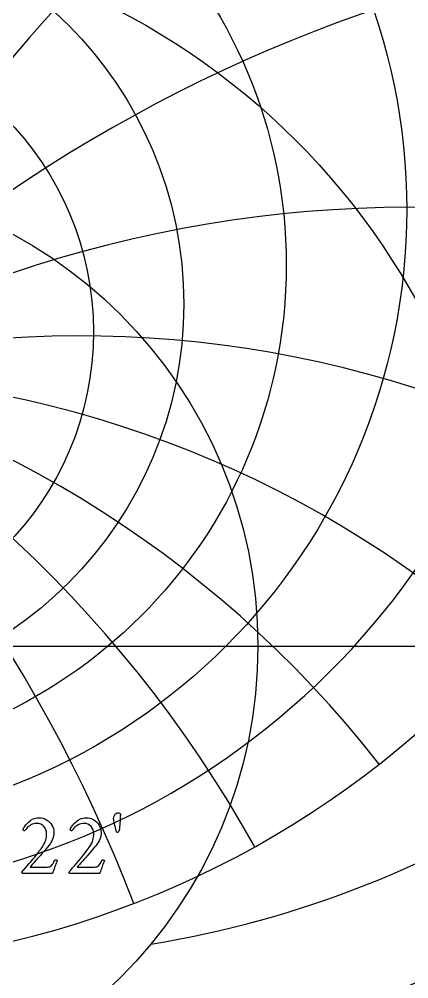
# Model space of a CAD drawing. Header units: millimetres. Extents: x -32.4 to 32.4, y -32.4 to 33.4.
# Drawn here: x 6.7 to 18.07, y -9.71 to 18.29 of the extents above; entities that cross this region are included whole.
import ezdxf

# ---------------------------------------------------------------- set-up
doc = ezdxf.new("R2010")
doc.units = ezdxf.units.MM
for name, color, linetype in [('ENGRAVE', 7, 'Continuous'), ('ENGRAVE_FINE', 8, 'Continuous'), ('TEXT', 5, 'Continuous')]:
    doc.layers.add(name, color=color, linetype=linetype)

msp = doc.modelspace()

# ---------------------------------------------------------------- linework, layer by layer
at = {"layer": 'ENGRAVE'}
msp.add_lwpolyline([(-31.9, 0), (31.9, 0)], dxfattribs=at)
for centre, radius in [((0, 0), 31.9), ((0, 12.734), 18.0113), ((0, 11.1213), 14.4971), ((0, 9.979), 11.5063), ((0, 0), 20.8814), ((0, 9.1663), 8.8686), ((0, 0), 13.6687)]:
    msp.add_circle(centre, radius, dxfattribs=at)
for centre, radius, start, end in [((0, 15.0618), 22.3266, 154.24194, 25.75806), ((0, 18.5611), 27.9383, 185.94684, 354.05316), ((0, -23.4917), 31.4308, 48.36667, 131.63333), ((0, -23.4917), 31.4308, 48.36667, 131.63333), ((5.6867, 21.2232), 30.3117, 279.22369, 328.24678), ((13.581, 23.5229), 34.2608, 262.0752, 301.29367)]:
    msp.add_arc(centre, radius, start, end, dxfattribs=at)
at = {"layer": 'ENGRAVE_FINE'}
for centre, radius, start, end in [((117.3013, -23.4917), 121.4393, 153.491324, 173.233115), ((117.3013, -23.4917), 121.4393, 153.491324, 173.233115), ((54.4397, -23.4917), 62.8616, 126.564205, 166.277462), ((54.4397, -23.4917), 62.8616, 126.564205, 166.277462), ((-31.4308, -23.4917), 44.4499, 21.07434, 81.04397), ((-31.4308, -23.4917), 44.4499, 21.07434, 81.04397), ((31.4308, -23.4917), 44.4499, 98.95603, 158.92566), ((31.4308, -23.4917), 44.4499, 98.95603, 158.92566), ((-18.1466, -23.4917), 36.2932, 29.07003, 104.2478), ((-18.1466, -23.4917), 36.2932, 29.07003, 104.2478), ((18.1466, -23.4917), 36.2932, 75.7522, 150.92997), ((18.1466, -23.4917), 36.2932, 75.7522, 150.92997), ((-8.4219, -23.4917), 32.5396, 38.02608, 119.32449), ((-8.4219, -23.4917), 32.5396, 38.02608, 119.32449), ((8.4219, -23.4917), 32.5396, 60.67551, 141.97392), ((8.4219, -23.4917), 32.5396, 60.67551, 141.97392), ((0, 31.6445), 45.3003, 225.24349, 314.75651)]:
    msp.add_arc(centre, radius, start, end, dxfattribs=at)
at = {"layer": 'TEXT'}
for points in [[(7.8124, -6.2545), (7.7993, -6.2867), (7.7859, -6.3209), (7.7721, -6.3573), (7.758, -6.3957), (7.7441, -6.4345), (7.7308, -6.4718), (7.7182, -6.5077), (7.7062, -6.5421), (7.6955, -6.573), (7.6868, -6.5984), (7.68, -6.6183), (7.6751, -6.6327), (6.7996, -6.6327), (6.7956, -6.6297), (6.7915, -6.6259), (6.7872, -6.6213), (6.7828, -6.6159), (6.7788, -6.6103), (6.776, -6.6052), (6.7743, -6.6006), (6.7737, -6.5965), (6.8271, -6.5362), (6.8812, -6.4747), (6.9359, -6.4119), (6.9913, -6.3478), (7.0463, -6.2832), (7.1001, -6.2189), (7.1525, -6.155), (7.2037, -6.0914), (7.2524, -6.0292), (7.2976, -5.9696), (7.3392, -5.9126), (7.3772, -5.8582), (7.4126, -5.803), (7.441, -5.7514), (7.4625, -5.7033), (7.477, -5.6588), (7.4866, -5.6155), (7.4935, -5.5714), (7.4976, -5.5262), (7.499, -5.48), (7.494, -5.4179), (7.4792, -5.3609), (7.4545, -5.3091), (7.42, -5.2625), (7.3778, -5.2239), (7.3303, -5.1964), (7.2774, -5.1799), (7.2192, -5.1744), (7.1703, -5.1771), (7.1247, -5.1854), (7.0823, -5.1992), (7.0431, -5.2184), (7.0073, -5.2409), (6.9751, -5.2644), (6.9464, -5.2888), (6.9213, -5.3143), (6.9, -5.3385), (6.8825, -5.3596), (6.8689, -5.3774), (6.8592, -5.392), (6.8513, -5.3909), (6.8433, -5.3878), (6.8351, -5.3825), (6.8268, -5.3751), (6.8194, -5.3673), (6.8142, -5.3606), (6.811, -5.355), (6.81, -5.3505), (6.8155, -5.3368), (6.8245, -5.3191), (6.8369, -5.2973), (6.8527, -5.2715), (6.8719, -5.2434), (6.8945, -5.2145), (6.9205, -5.1851), (6.9498, -5.155), (6.9821, -5.1257), (7.0169, -5.0986), (7.054, -5.0738), (7.0936, -5.0513), (7.1356, -5.0326), (7.1801, -5.0193), (7.2269, -5.0113), (7.2762, -5.0086), (7.3357, -5.0124), (7.3925, -5.0238), (7.4464, -5.0428), (7.4977, -5.0695), (7.545, -5.1021), (7.5871, -5.1391), (7.624, -5.1805), (7.6557, -5.2262), (7.6812, -5.2749), (7.6994, -5.3253), (7.7103, -5.3772), (7.714, -5.4308), (7.7116, -5.4844), (7.7043, -5.5364), (7.6921, -5.5867), (7.6751, -5.6355), (7.6539, -5.6826), (7.6291, -5.7281), (7.6008, -5.7719), (7.5689, -5.8142), (7.5237, -5.8695), (7.476, -5.9265), (7.4259, -5.9854), (7.3734, -6.046), (7.3203, -6.1066), (7.2688, -6.1652), (7.2187, -6.2218), (7.17, -6.2766), (7.1245, -6.3276), (7.0839, -6.3734), (7.0481, -6.4138), (7.0172, -6.4488), (7.5197, -6.4488), (7.5556, -6.4458), (7.588, -6.4368), (7.6171, -6.4219), (7.6427, -6.4009), (7.6663, -6.3738), (7.689, -6.3404), (7.711, -6.3006), (7.7321, -6.2545), (7.7358, -6.2477), (7.7418, -6.2429), (7.7501, -6.24), (7.7606, -6.239), (7.7651, -6.2393), (7.771, -6.2403), (7.7781, -6.2419), (7.7865, -6.2442), (7.7949, -6.2468), (7.8021, -6.2494), (7.8079, -6.252), (7.8124, -6.2545)], [(9.1905, -6.2545), (9.1774, -6.2867), (9.1639, -6.3209), (9.1502, -6.3573), (9.1361, -6.3957), (9.1221, -6.4345), (9.1089, -6.4718), (9.0962, -6.5077), (9.0843, -6.5421), (9.0736, -6.573), (9.0648, -6.5984), (9.058, -6.6183), (9.0532, -6.6327), (8.1776, -6.6327), (8.1737, -6.6297), (8.1696, -6.6259), (8.1653, -6.6213), (8.1608, -6.6159), (8.1568, -6.6103), (8.154, -6.6052), (8.1523, -6.6006), (8.1517, -6.5965), (8.2052, -6.5362), (8.2592, -6.4747), (8.314, -6.4119), (8.3693, -6.3478), (8.4244, -6.2832), (8.4781, -6.2189), (8.5306, -6.155), (8.5817, -6.0914), (8.6305, -6.0292), (8.6756, -5.9696), (8.7172, -5.9126), (8.7553, -5.8582), (8.7907, -5.803), (8.8191, -5.7514), (8.8405, -5.7033), (8.855, -5.6588), (8.8647, -5.6155), (8.8715, -5.5714), (8.8757, -5.5262), (8.877, -5.48), (8.8721, -5.4179), (8.8573, -5.3609), (8.8326, -5.3091), (8.798, -5.2625), (8.7559, -5.2239), (8.7083, -5.1964), (8.6555, -5.1799), (8.5973, -5.1744), (8.5484, -5.1771), (8.5027, -5.1854), (8.4603, -5.1992), (8.4211, -5.2184), (8.3854, -5.2409), (8.3531, -5.2644), (8.3245, -5.2888), (8.2994, -5.3143), (8.278, -5.3385), (8.2605, -5.3596), (8.2469, -5.3774), (8.2372, -5.392), (8.2294, -5.3909), (8.2214, -5.3878), (8.2132, -5.3825), (8.2048, -5.3751), (8.1975, -5.3673), (8.1922, -5.3606), (8.1891, -5.355), (8.188, -5.3505), (8.1936, -5.3368), (8.2026, -5.3191), (8.215, -5.2973), (8.2307, -5.2715), (8.2499, -5.2434), (8.2725, -5.2145), (8.2985, -5.1851), (8.3279, -5.155), (8.3602, -5.1257), (8.3949, -5.0986), (8.4321, -5.0738), (8.4716, -5.0513), (8.5137, -5.0326), (8.5581, -5.0193), (8.605, -5.0113), (8.6543, -5.0086), (8.7138, -5.0124), (8.7705, -5.0238), (8.8245, -5.0428), (8.8757, -5.0695), (8.923, -5.1021), (8.9651, -5.1391), (9.002, -5.1805), (9.0337, -5.2262), (9.0592, -5.2749), (9.0775, -5.3253), (9.0884, -5.3772), (9.092, -5.4308), (9.0896, -5.4844), (9.0823, -5.5364), (9.0702, -5.5867), (9.0532, -5.6355), (9.032, -5.6826), (9.0072, -5.7281), (8.9789, -5.7719), (8.947, -5.8142), (8.9017, -5.8695), (8.854, -5.9265), (8.8039, -5.9854), (8.7514, -6.046), (8.6984, -6.1066), (8.6468, -6.1652), (8.5967, -6.2218), (8.5481, -6.2766), (8.5026, -6.3276), (8.4619, -6.3734), (8.4262, -6.4138), (8.3952, -6.4488), (8.8978, -6.4488), (8.9336, -6.4458), (8.9661, -6.4368), (8.9951, -6.4219), (9.0208, -6.4009), (9.0444, -6.3738), (9.0671, -6.3404), (9.089, -6.3006), (9.1102, -6.2545), (9.1139, -6.2477), (9.1199, -6.2429), (9.1281, -6.24), (9.1387, -6.239), (9.1432, -6.2393), (9.149, -6.2403), (9.1561, -6.2419), (9.1646, -6.2442), (9.173, -6.2468), (9.1801, -6.2494), (9.1859, -6.252), (9.1905, -6.2545)], [(9.5894, -4.8635), (9.608, -4.8656), (9.625, -4.872), (9.6404, -4.8825), (9.6541, -4.8972), (9.654, -4.9124), (9.6535, -4.9319), (9.6527, -4.9557), (9.6515, -4.984), (9.6501, -5.0153), (9.6483, -5.0484), (9.6462, -5.0833), (9.6438, -5.12), (9.6411, -5.1574), (9.6383, -5.1945), (9.6353, -5.2312), (9.6321, -5.2676), (9.629, -5.3024), (9.626, -5.3343), (9.6231, -5.3633), (9.6205, -5.3894), (9.6124, -5.403), (9.601, -5.4153), (9.5865, -5.4263), (9.5687, -5.436), (9.5614, -5.435), (9.5551, -5.4321), (9.5497, -5.4273), (9.5453, -5.4205), (9.5257, -5.3545), (9.5084, -5.2939), (9.4934, -5.2386), (9.4806, -5.1886), (9.4704, -5.144), (9.4631, -5.1048), (9.4587, -5.0709), (9.4573, -5.0423), (9.4583, -5.0238), (9.4615, -5.0047), (9.4667, -4.985), (9.4741, -4.9646), (9.4833, -4.9446), (9.4942, -4.926), (9.5066, -4.909), (9.5207, -4.8933), (9.5362, -4.8803), (9.5528, -4.871), (9.5705, -4.8654), (9.5894, -4.8635)]]:
    msp.add_lwpolyline(points, close=True, dxfattribs=at)

doc.saveas('drawing.dxf')
